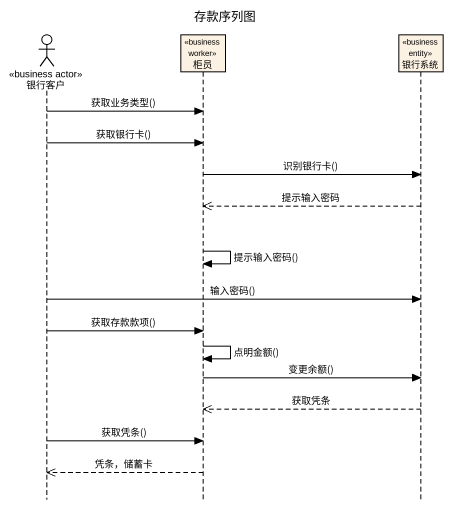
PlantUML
@startuml
title 存款序列图
hide footbox
actor 银行客户 <<business actor>>
participant 柜员 <<business worker>>
participant 银行系统 <<business entity>>

银行客户 -> 柜员 : 获取业务类型()
银行客户 -> 柜员 : 获取银行卡()
柜员 -> 银行系统 : 识别银行卡()
银行系统 -->> 柜员 : 提示输入密码
柜员 -> 柜员 : 提示输入密码()
银行客户 -> 银行系统 : 输入密码()
银行客户 -> 柜员 : 获取存款款项()
柜员 -> 柜员 : 点明金额()
柜员 -> 银行系统 : 变更余额()
银行系统 -->> 柜员 : 获取凭条
银行客户 -> 柜员 : 获取凭条()
柜员 -->> 银行客户 : 凭条，储蓄卡
@enduml
